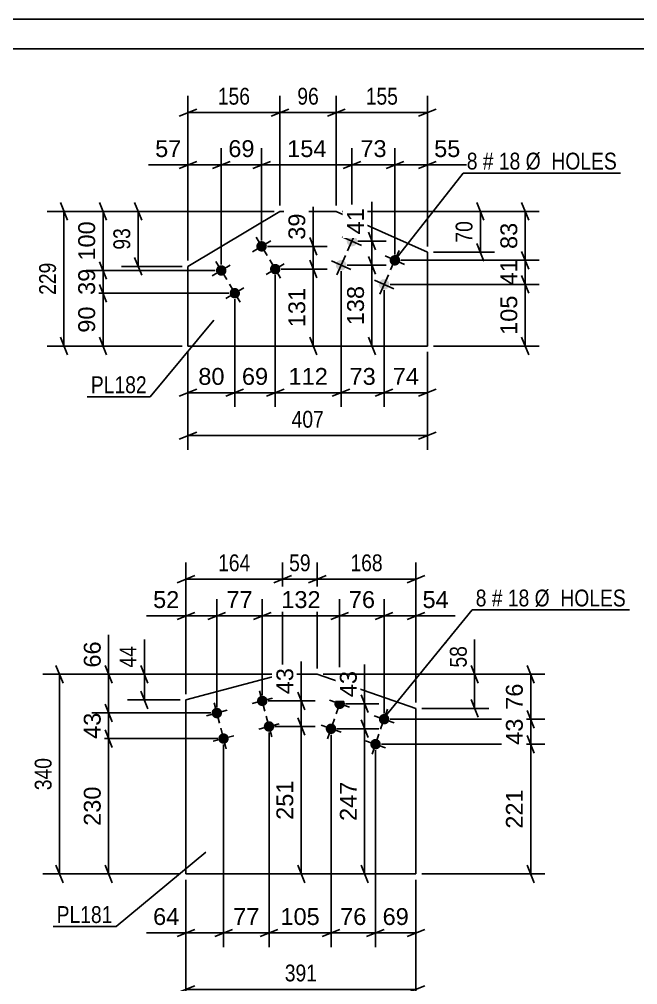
# Model space of a CAD drawing. Header units: millimetres. Extents: x 0 to 420, y 0 to 297.
# Drawn here: x 83.5 to 188.6, y 132.8 to 297 of the extents above; entities that cross this region are included whole.
import ezdxf

# ---------------------------------------------------------------- set-up
doc = ezdxf.new("R2010")
doc.units = ezdxf.units.MM
doc.styles.add('Arial', font='ARIAL.TTF', dxfattribs={"height": 0.2})
doc.styles.add('Arial Narrow', font='ARIALN.TTF', dxfattribs={"height": 0.2})

# ---------------------------------------------------------------- blocks, each defined once
blk = doc.blocks.new('Unknown-203761657-1117')
at = {"color": 5, "linetype": 'Continuous'}
for p, q in [((420, 297), (0, 297)), ((415, 292), (5, 292))]:
    blk.add_line(p, q, dxfattribs=at)
blk = doc.blocks.new('Part-203761657-7756 - 7750')
at = {"color": 2, "linetype": 'Continuous'}
for p, q in [((111.78, 181.27), (128.21, 185.64)), ((134.11, 185.64), (128.21, 185.64)), ((150.88, 179.83), (134.11, 185.64)), ((111.78, 151.69), (111.78, 181.27)), ((150.88, 151.69), (150.88, 179.83)), ((111.78, 151.69), (150.88, 151.69))]:
    blk.add_line(p, q, dxfattribs=at)
blk = doc.blocks.new('Bolt-203761657-7789 - 7750')
at = {"linetype": 'Continuous'}
for points in [[(138.77, 180.32, -1), (137.07, 180.91, -1)], [(146.33, 177.7, -1), (144.63, 178.29, -1)], [(137.3, 176.07, -1), (135.6, 176.66, -1)], [(144.86, 173.45, -1), (143.16, 174.04, -1)]]:
    blk.add_hatch(color=1, dxfattribs=at).paths.add_polyline_path(points)
at = {"color": 1, "linetype": 'Continuous'}
for p, q in [((138.51, 182.32), (137.33, 178.92)), ((136.22, 181.21), (139.62, 180.03)), ((146.07, 179.69), (144.89, 176.29)), ((137.04, 178.07), (135.86, 174.66)), ((143.78, 178.58), (147.18, 177.4)), ((134.75, 176.95), (138.15, 175.77)), ((142.31, 174.33), (145.71, 173.15)), ((144.6, 175.44), (143.42, 172.04))]:
    blk.add_line(p, q, dxfattribs=at)
blk = doc.blocks.new('Bolt-203761657-7794 - 7750')
at = {"linetype": 'Continuous'}
for points in [[(125.63, 181.33, -1), (123.89, 180.87, -1)], [(117.9, 179.28, -1), (116.16, 178.81, -1)], [(126.78, 176.99, -1), (125.04, 176.52, -1)], [(119.05, 174.93, -1), (117.31, 174.47, -1)]]:
    blk.add_hatch(color=1, dxfattribs=at).paths.add_polyline_path(points)
at = {"color": 1, "linetype": 'Continuous'}
for p, q in [((124.29, 182.84), (125.22, 179.36)), ((116.56, 180.79), (117.49, 177.31)), ((123.02, 180.64), (126.5, 181.57)), ((115.29, 178.58), (118.77, 179.51)), ((125.45, 178.49), (126.38, 175.01)), ((117.72, 176.44), (118.65, 172.96)), ((124.17, 176.29), (127.65, 177.22)), ((116.44, 174.23), (119.92, 175.16))]:
    blk.add_line(p, q, dxfattribs=at)
blk = doc.blocks.new('Bolt-203761657-8083 - 8077')
at = {"linetype": 'Continuous'}
for points in [[(125.42, 258.86, -1), (123.88, 257.93, -1)], [(118.56, 254.75, -1), (117.01, 253.83, -1)], [(127.73, 254.99, -1), (126.19, 254.07, -1)], [(120.86, 250.89, -1), (119.32, 249.97, -1)]]:
    blk.add_hatch(color=1, dxfattribs=at).paths.add_polyline_path(points)
at = {"color": 1, "linetype": 'Continuous'}
for p, q in [((123.73, 259.94), (125.58, 256.85)), ((123.11, 257.47), (126.2, 259.32)), ((126.04, 256.08), (127.88, 252.99)), ((116.24, 253.37), (119.33, 255.21)), ((116.86, 255.84), (118.71, 252.75)), ((125.41, 253.61), (128.51, 255.45)), ((118.55, 249.5), (121.64, 251.35)), ((119.17, 251.97), (121.02, 248.88))]:
    blk.add_line(p, q, dxfattribs=at)
blk = doc.blocks.new('Bolt-203761657-8088 - 8077')
at = {"linetype": 'Continuous'}
for points in [[(140.84, 258.93, -1), (139.19, 259.66, -1)], [(139, 254.82, -1), (137.35, 255.56, -1)], [(148.14, 255.66, -1), (146.49, 256.39, -1)], [(146.3, 251.55, -1), (144.65, 252.29, -1)]]:
    blk.add_hatch(color=1, dxfattribs=at).paths.add_polyline_path(points)
at = {"color": 1, "linetype": 'Continuous'}
for p, q in [((138.37, 260.03), (141.66, 258.56)), ((140.75, 260.94), (139.28, 257.65)), ((138.91, 256.83), (137.44, 253.55)), ((145.67, 256.76), (148.96, 255.29)), ((148.05, 257.67), (146.58, 254.38)), ((136.53, 255.92), (139.82, 254.45)), ((146.21, 253.56), (144.74, 250.27)), ((143.83, 252.65), (147.12, 251.18))]:
    blk.add_line(p, q, dxfattribs=at)
blk = doc.blocks.new('Part-203761657-8093 - 8077')
at = {"color": 2, "linetype": 'Continuous'}
for p, q in [((127.76, 264.33), (112.13, 254.99)), ((137.34, 264.33), (127.76, 264.33)), ((152.85, 257.38), (137.34, 264.33)), ((152.85, 241.44), (152.85, 257.38)), ((112.13, 254.99), (112.13, 241.44)), ((112.13, 241.44), (152.85, 241.44))]:
    blk.add_line(p, q, dxfattribs=at)
blk = doc.blocks.new('StraightDimension-203761657-7807 - 7750')
at = {"color": 7, "linetype": 'Continuous'}
for p, q in [((128.21, 186.64), (128.21, 204.65)), ((134.11, 186.64), (134.11, 204.65)), ((126.71, 201.2), (129.71, 202.4)), ((135.61, 202.4), (132.61, 201.2)), ((128.21, 201.8), (134.11, 201.8))]:
    blk.add_line(p, q, dxfattribs=at)
at = {"color": 0}
blk.add_wipeout([(133.59, 202.55), (133.59, 206.75), (128.73, 206.75), (128.73, 202.55)], dxfattribs=at)
at = {"color": 3, "style": 'Arial Narrow'}
blk.add_text('59', height=2.863, dxfattribs=at).set_placement((129.33, 203.15))
blk = doc.blocks.new('StraightDimension-203761657-7796 - 7750')
at = {"color": 7, "linetype": 'Continuous'}
for p, q in [((111.78, 182.27), (111.78, 204.65)), ((128.21, 186.64), (128.21, 204.65)), ((113.28, 202.4), (110.28, 201.2)), ((126.71, 201.2), (129.71, 202.4)), ((111.78, 201.8), (128.21, 201.8))]:
    blk.add_line(p, q, dxfattribs=at)
at = {"color": 0}
blk.add_wipeout([(123.33, 202.55), (123.33, 206.75), (116.65, 206.75), (116.65, 202.55)], dxfattribs=at)
at = {"color": 3, "style": 'Arial Narrow'}
blk.add_text('164', height=2.863, dxfattribs=at).set_placement((117.25, 203.15))
blk = doc.blocks.new('StraightDimension-203761657-7939 - 7750')
at = {"color": 7, "linetype": 'Continuous'}
for p, q in [((125.91, 175.75), (125.91, 139.25)), ((136.45, 175.36), (136.45, 139.25)), ((124.41, 141.05), (127.41, 142.25)), ((125.91, 141.65), (136.45, 141.65)), ((137.95, 142.25), (134.95, 141.05))]:
    blk.add_line(p, q, dxfattribs=at)
at = {"color": 0}
blk.add_wipeout([(135.12, 142.4), (135.12, 146.6), (127.25, 146.6), (127.25, 142.4)], dxfattribs=at)
at = {"color": 3, "style": 'Arial'}
blk.add_text('105', height=2.865, dxfattribs=at).set_placement((127.85, 143))
blk = doc.blocks.new('StraightDimension-203761657-7947 - 7750')
at = {"color": 7, "linetype": 'Continuous'}
for p, q in [((136.45, 175.36), (136.45, 139.25)), ((144.01, 172.74), (144.01, 139.25)), ((134.95, 141.05), (137.95, 142.25)), ((136.45, 141.65), (144.01, 141.65)), ((145.51, 142.25), (142.51, 141.05))]:
    blk.add_line(p, q, dxfattribs=at)
at = {"color": 0}
blk.add_wipeout([(143.05, 142.4), (143.05, 146.6), (137.4, 146.6), (137.4, 142.4)], dxfattribs=at)
at = {"color": 3, "style": 'Arial'}
blk.add_text('76', height=2.865, dxfattribs=at).set_placement((138, 143))
blk = doc.blocks.new('StraightDimension-203761657-7884 - 7750')
at = {"color": 7, "linetype": 'Continuous'}
for p, q in [((137.92, 181.62), (137.92, 198.4)), ((145.48, 178.99), (145.48, 198.4)), ((136.42, 194.95), (139.42, 196.15)), ((137.92, 195.55), (145.48, 195.55)), ((146.98, 196.15), (143.98, 194.95))]:
    blk.add_line(p, q, dxfattribs=at)
at = {"color": 0}
blk.add_wipeout([(144.52, 196.3), (144.52, 200.5), (138.88, 200.5), (138.88, 196.3)], dxfattribs=at)
at = {"color": 3, "style": 'Arial'}
blk.add_text('76', height=2.865, dxfattribs=at).set_placement((139.48, 196.9))
blk = doc.blocks.new('StraightDimension-203761657-7993 - 7750')
at = {"color": 7, "linetype": 'Continuous'}
for p, q in [((142.77, 174.86), (141.57, 177.86)), ((137.45, 176.36), (144.57, 176.36)), ((142.17, 151.69), (142.17, 176.36)), ((141.57, 153.19), (142.77, 150.19)), ((137.27, 151.69), (144.57, 151.69))]:
    blk.add_line(p, q, dxfattribs=at)
at = {"color": 0}
blk.add_wipeout([(141.42, 167.96), (137.22, 167.96), (137.22, 160.09), (141.42, 160.09)], dxfattribs=at)
at = {"color": 3, "style": 'Arial'}
blk.add_text('247', height=2.865, rotation=90.0002, dxfattribs=at).set_placement((140.82, 160.69))
blk = doc.blocks.new('StraightDimension-203761657-7817 - 7750')
at = {"color": 7, "linetype": 'Continuous'}
for p, q in [((134.11, 186.64), (134.11, 204.65)), ((150.88, 180.83), (150.88, 204.65)), ((135.61, 202.4), (132.61, 201.2)), ((149.38, 201.2), (152.38, 202.4)), ((134.11, 201.8), (150.88, 201.8))]:
    blk.add_line(p, q, dxfattribs=at)
at = {"color": 0}
blk.add_wipeout([(145.84, 202.55), (145.84, 206.75), (139.15, 206.75), (139.15, 202.55)], dxfattribs=at)
at = {"color": 3, "style": 'Arial Narrow'}
blk.add_text('168', height=2.863, dxfattribs=at).set_placement((139.75, 203.15))
blk = doc.blocks.new('StraightDimension-203761657-7955 - 7750')
at = {"color": 7, "linetype": 'Continuous'}
for p, q in [((144.01, 172.74), (144.01, 139.25)), ((150.88, 150.69), (150.88, 139.25)), ((142.51, 141.05), (145.51, 142.25)), ((144.01, 141.65), (150.88, 141.65)), ((152.38, 142.25), (149.38, 141.05))]:
    blk.add_line(p, q, dxfattribs=at)
at = {"color": 0}
blk.add_wipeout([(150.27, 142.4), (150.27, 146.6), (144.62, 146.6), (144.62, 142.4)], dxfattribs=at)
at = {"color": 3, "style": 'Arial'}
blk.add_text('69', height=2.865, dxfattribs=at).set_placement((145.22, 143))
blk = doc.blocks.new('StraightDimension-203761657-7828 - 7750')
at = {"color": 7, "linetype": 'Continuous'}
for p, q in [((111.78, 150.69), (111.78, 129.66)), ((150.88, 150.69), (150.88, 129.66)), ((113.28, 132.66), (110.28, 131.46)), ((111.78, 132.06), (150.88, 132.06)), ((149.38, 131.46), (152.38, 132.66))]:
    blk.add_line(p, q, dxfattribs=at)
at = {"color": 0}
blk.add_wipeout([(134.67, 132.81), (134.67, 137.01), (127.99, 137.01), (127.99, 132.81)], dxfattribs=at)
at = {"color": 3, "style": 'Arial Narrow'}
blk.add_text('391', height=2.863, dxfattribs=at).set_placement((128.59, 133.41))
blk = doc.blocks.new('StraightDimension-203761657-7833 - 7750')
at = {"color": 7, "linetype": 'Continuous'}
for p, q in [((160.27, 187.14), (161.47, 184.14)), ((135.11, 185.64), (163.27, 185.64)), ((160.87, 179.83), (160.87, 185.64)), ((161.47, 178.33), (160.27, 181.33)), ((151.88, 179.83), (163.27, 179.83))]:
    blk.add_line(p, q, dxfattribs=at)
at = {"color": 0}
blk.add_wipeout([(160.12, 191.02), (155.92, 191.02), (155.92, 186.17), (160.12, 186.17)], dxfattribs=at)
at = {"color": 7, "linetype": 'Continuous'}
blk.add_line((160.87, 185.64), (160.87, 191.55), dxfattribs=at)
blk.add_line((160.87, 185.64), (160.87, 191.55), dxfattribs=at)
at = {"color": 3, "style": 'Arial Narrow'}
blk.add_text('58', height=2.863, rotation=90.0002, dxfattribs=at).set_placement((159.52, 186.77))
blk = doc.blocks.new('StraightDimension-203761657-7842 - 7750')
at = {"color": 7, "linetype": 'Continuous'}
for p, q in [((104.12, 187.14), (105.32, 184.14)), ((127.21, 185.64), (101.87, 185.64)), ((104.72, 181.27), (104.72, 185.64)), ((105.32, 179.77), (104.12, 182.77)), ((110.78, 181.27), (101.87, 181.27))]:
    blk.add_line(p, q, dxfattribs=at)
at = {"color": 0}
blk.add_wipeout([(103.97, 191.02), (99.77, 191.02), (99.77, 186.17), (103.97, 186.17)], dxfattribs=at)
at = {"color": 7, "linetype": 'Continuous'}
blk.add_line((104.72, 185.64), (104.72, 191.55), dxfattribs=at)
blk.add_line((104.72, 185.64), (104.72, 191.55), dxfattribs=at)
at = {"color": 3, "style": 'Arial Narrow'}
blk.add_text('44', height=2.863, rotation=90.0002, dxfattribs=at).set_placement((103.37, 186.77))
blk = doc.blocks.new('StraightDimension-203761657-7851 - 7750')
at = {"color": 7, "linetype": 'Continuous'}
for p, q in [((99.24, 173.2), (98.04, 176.2)), ((117.18, 174.7), (95.79, 174.7)), ((98.64, 151.69), (98.64, 174.7)), ((98.04, 153.19), (99.24, 150.19)), ((110.78, 151.69), (95.79, 151.69))]:
    blk.add_line(p, q, dxfattribs=at)
at = {"color": 0}
blk.add_wipeout([(97.89, 167.13), (93.69, 167.13), (93.69, 159.26), (97.89, 159.26)], dxfattribs=at)
at = {"color": 3, "style": 'Arial'}
blk.add_text('230', height=2.865, rotation=90.0002, dxfattribs=at).set_placement((97.29, 159.86))
blk = doc.blocks.new('StraightDimension-203761657-7857 - 7750')
at = {"color": 7, "linetype": 'Continuous'}
for p, q in [((116.03, 179.05), (95.79, 179.05)), ((98.04, 180.55), (99.24, 177.55)), ((98.64, 174.7), (98.64, 179.05)), ((99.24, 173.2), (98.04, 176.2)), ((117.18, 174.7), (95.79, 174.7))]:
    blk.add_line(p, q, dxfattribs=at)
at = {"color": 0}
blk.add_wipeout([(97.89, 179.69), (93.69, 179.69), (93.69, 174.05), (97.89, 174.05)], dxfattribs=at)
at = {"color": 3, "style": 'Arial'}
blk.add_text('43', height=2.865, rotation=90.0002, dxfattribs=at).set_placement((97.29, 174.65))
blk = doc.blocks.new('StraightDimension-203761657-7865 - 7750')
at = {"color": 7, "linetype": 'Continuous'}
for p, q in [((98.04, 187.14), (99.24, 184.14)), ((127.21, 185.64), (95.79, 185.64)), ((98.64, 179.05), (98.64, 185.64)), ((116.03, 179.05), (95.79, 179.05)), ((99.24, 177.55), (98.04, 180.55))]:
    blk.add_line(p, q, dxfattribs=at)
at = {"color": 0}
blk.add_wipeout([(97.89, 191.81), (93.69, 191.81), (93.69, 186.17), (97.89, 186.17)], dxfattribs=at)
at = {"color": 7, "linetype": 'Continuous'}
blk.add_line((98.64, 185.64), (98.64, 192.34), dxfattribs=at)
blk.add_line((98.64, 185.64), (98.64, 192.34), dxfattribs=at)
at = {"color": 3, "style": 'Arial'}
blk.add_text('66', height=2.865, rotation=90.0002, dxfattribs=at).set_placement((97.29, 186.77))
blk = doc.blocks.new('StraightDimension-203761657-7874 - 7750')
at = {"color": 7, "linetype": 'Continuous'}
for p, q in [((145.48, 178.99), (145.48, 198.4)), ((150.88, 180.83), (150.88, 198.4)), ((143.98, 194.95), (146.98, 196.15)), ((145.48, 195.55), (150.88, 195.55)), ((152.38, 196.15), (149.38, 194.95))]:
    blk.add_line(p, q, dxfattribs=at)
at = {"color": 0}
blk.add_wipeout([(157.05, 196.3), (157.05, 200.5), (151.4, 200.5), (151.4, 196.3)], dxfattribs=at)
at = {"color": 7, "linetype": 'Continuous'}
blk.add_line((150.88, 195.55), (157.58, 195.55), dxfattribs=at)
blk.add_line((150.88, 195.55), (157.58, 195.55), dxfattribs=at)
at = {"color": 3, "style": 'Arial'}
blk.add_text('54', height=2.865, dxfattribs=at).set_placement((152, 196.9))
blk = doc.blocks.new('StraightDimension-203761657-7894 - 7750')
at = {"color": 7, "linetype": 'Continuous'}
for p, q in [((124.76, 182.1), (124.76, 198.4)), ((137.92, 181.62), (137.92, 198.4)), ((126.26, 196.15), (123.26, 194.95)), ((124.76, 195.55), (137.92, 195.55)), ((136.42, 194.95), (139.42, 196.15))]:
    blk.add_line(p, q, dxfattribs=at)
at = {"color": 0}
blk.add_wipeout([(135.27, 196.3), (135.27, 200.5), (127.4, 200.5), (127.4, 196.3)], dxfattribs=at)
at = {"color": 3, "style": 'Arial'}
blk.add_text('132', height=2.865, dxfattribs=at).set_placement((128, 196.9))
blk = doc.blocks.new('StraightDimension-203761657-7904 - 7750')
at = {"color": 7, "linetype": 'Continuous'}
for p, q in [((117.03, 180.05), (117.03, 198.4)), ((124.76, 182.1), (124.76, 198.4)), ((115.53, 194.95), (118.53, 196.15)), ((117.03, 195.55), (124.76, 195.55)), ((126.26, 196.15), (123.26, 194.95))]:
    blk.add_line(p, q, dxfattribs=at)
at = {"color": 0}
blk.add_wipeout([(123.71, 196.3), (123.71, 200.5), (118.07, 200.5), (118.07, 196.3)], dxfattribs=at)
at = {"color": 3, "style": 'Arial'}
blk.add_text('77', height=2.865, dxfattribs=at).set_placement((118.67, 196.9))
blk = doc.blocks.new('StraightDimension-203761657-7914 - 7750')
at = {"color": 7, "linetype": 'Continuous'}
for p, q in [((111.78, 182.27), (111.78, 198.4)), ((117.03, 180.05), (117.03, 198.4)), ((110.28, 194.95), (113.28, 196.15)), ((111.78, 195.55), (117.03, 195.55)), ((118.53, 196.15), (115.53, 194.95))]:
    blk.add_line(p, q, dxfattribs=at)
at = {"color": 0}
blk.add_wipeout([(111.25, 196.3), (111.25, 200.5), (105.6, 200.5), (105.6, 196.3)], dxfattribs=at)
at = {"color": 7, "linetype": 'Continuous'}
blk.add_line((111.78, 195.55), (105.08, 195.55), dxfattribs=at)
blk.add_line((111.78, 195.55), (105.08, 195.55), dxfattribs=at)
at = {"color": 3, "style": 'Arial'}
blk.add_text('52', height=2.865, dxfattribs=at).set_placement((106.2, 196.9))
blk = doc.blocks.new('StraightDimension-203761657-7925 - 7750')
at = {"color": 7, "linetype": 'Continuous'}
for p, q in [((118.18, 173.7), (118.18, 139.25)), ((111.78, 150.69), (111.78, 139.25)), ((110.28, 141.05), (113.28, 142.25)), ((111.78, 141.65), (118.18, 141.65)), ((119.68, 142.25), (116.68, 141.05))]:
    blk.add_line(p, q, dxfattribs=at)
at = {"color": 0}
blk.add_wipeout([(111.25, 142.4), (111.25, 146.6), (105.6, 146.6), (105.6, 142.4)], dxfattribs=at)
at = {"color": 7, "linetype": 'Continuous'}
blk.add_line((111.78, 141.65), (105.08, 141.65), dxfattribs=at)
blk.add_line((111.78, 141.65), (105.08, 141.65), dxfattribs=at)
at = {"color": 3, "style": 'Arial'}
blk.add_text('64', height=2.865, dxfattribs=at).set_placement((106.2, 143))
blk = doc.blocks.new('StraightDimension-203761657-7931 - 7750')
at = {"color": 7, "linetype": 'Continuous'}
for p, q in [((125.91, 175.75), (125.91, 139.25)), ((118.18, 173.7), (118.18, 139.25)), ((116.68, 141.05), (119.68, 142.25)), ((118.18, 141.65), (125.91, 141.65)), ((127.41, 142.25), (124.41, 141.05))]:
    blk.add_line(p, q, dxfattribs=at)
at = {"color": 0}
blk.add_wipeout([(124.87, 142.4), (124.87, 146.6), (119.22, 146.6), (119.22, 142.4)], dxfattribs=at)
at = {"color": 3, "style": 'Arial'}
blk.add_text('77', height=2.865, dxfattribs=at).set_placement((119.82, 143))
blk = doc.blocks.new('StraightDimension-203761657-7962 - 7750')
at = {"color": 7, "linetype": 'Continuous'}
for p, q in [((90.89, 184.14), (89.69, 187.14)), ((127.21, 185.64), (87.44, 185.64)), ((90.29, 151.69), (90.29, 185.64)), ((89.69, 153.19), (90.89, 150.19)), ((110.78, 151.69), (87.44, 151.69))]:
    blk.add_line(p, q, dxfattribs=at)
at = {"color": 0}
blk.add_wipeout([(89.54, 172.01), (85.34, 172.01), (85.34, 165.32), (89.54, 165.32)], dxfattribs=at)
at = {"color": 3, "style": 'Arial Narrow'}
blk.add_text('340', height=2.863, rotation=90.0002, dxfattribs=at).set_placement((88.94, 165.92))
blk = doc.blocks.new('StraightDimension-203761657-8033 - 7750')
at = {"color": 7, "linetype": 'Continuous'}
for p, q in [((171, 172.24), (169.8, 175.24)), ((145.01, 173.74), (172.8, 173.74)), ((170.4, 151.69), (170.4, 173.74)), ((169.8, 153.19), (171, 150.19)), ((151.88, 151.69), (172.8, 151.69))]:
    blk.add_line(p, q, dxfattribs=at)
at = {"color": 0}
blk.add_wipeout([(169.65, 166.65), (165.45, 166.65), (165.45, 158.78), (169.65, 158.78)], dxfattribs=at)
at = {"color": 3, "style": 'Arial'}
blk.add_text('221', height=2.865, rotation=90.0002, dxfattribs=at).set_placement((169.05, 159.38))
blk = doc.blocks.new('StraightDimension-203761657-7969 - 7750')
at = {"color": 7, "linetype": 'Continuous'}
for p, q in [((130.78, 182.6), (131.98, 179.6)), ((125.76, 181.1), (133.78, 181.1)), ((131.38, 176.75), (131.38, 181.1)), ((131.98, 175.25), (130.78, 178.25)), ((126.91, 176.75), (133.78, 176.75))]:
    blk.add_line(p, q, dxfattribs=at)
at = {"color": 0}
blk.add_wipeout([(130.63, 187.27), (126.43, 187.27), (126.43, 181.63), (130.63, 181.63)], dxfattribs=at)
at = {"color": 7, "linetype": 'Continuous'}
blk.add_line((131.38, 181.1), (131.38, 187.8), dxfattribs=at)
blk.add_line((131.38, 181.1), (131.38, 187.8), dxfattribs=at)
at = {"color": 3, "style": 'Arial'}
blk.add_text('43', height=2.865, rotation=90.0002, dxfattribs=at).set_placement((130.03, 182.23))
blk = doc.blocks.new('StraightDimension-203761657-7979 - 7750')
at = {"color": 7, "linetype": 'Continuous'}
for p, q in [((131.98, 175.25), (130.78, 178.25)), ((126.91, 176.75), (133.78, 176.75)), ((131.38, 151.69), (131.38, 176.75)), ((130.78, 153.19), (131.98, 150.19)), ((126.76, 151.69), (133.78, 151.69))]:
    blk.add_line(p, q, dxfattribs=at)
at = {"color": 0}
blk.add_wipeout([(130.63, 168.16), (126.43, 168.16), (126.43, 160.28), (130.63, 160.28)], dxfattribs=at)
at = {"color": 3, "style": 'Arial'}
blk.add_text('251', height=2.865, rotation=90.0002, dxfattribs=at).set_placement((130.03, 160.88))
blk = doc.blocks.new('StraightDimension-203761657-8006 - 7750')
at = {"color": 7, "linetype": 'Continuous'}
for p, q in [((138.92, 180.62), (144.57, 180.62)), ((141.57, 182.12), (142.77, 179.12)), ((142.17, 176.36), (142.17, 180.62)), ((142.77, 174.86), (141.57, 177.86)), ((137.45, 176.36), (144.57, 176.36))]:
    blk.add_line(p, q, dxfattribs=at)
at = {"color": 0}
blk.add_wipeout([(141.42, 186.79), (137.22, 186.79), (137.22, 181.14), (141.42, 181.14)], dxfattribs=at)
at = {"color": 7, "linetype": 'Continuous'}
blk.add_line((142.17, 180.62), (142.17, 187.31), dxfattribs=at)
blk.add_line((142.17, 180.62), (142.17, 187.31), dxfattribs=at)
at = {"color": 3, "style": 'Arial'}
blk.add_text('43', height=2.865, rotation=90.0002, dxfattribs=at).set_placement((140.82, 181.74))
blk = doc.blocks.new('StraightDimension-203761657-8017 - 7750')
at = {"color": 7, "linetype": 'Continuous'}
for p, q in [((169.8, 187.14), (171, 184.14)), ((135.11, 185.64), (172.8, 185.64)), ((170.4, 177.99), (170.4, 185.64)), ((171, 176.49), (169.8, 179.49)), ((146.48, 177.99), (172.8, 177.99))]:
    blk.add_line(p, q, dxfattribs=at)
at = {"color": 0}
blk.add_wipeout([(169.65, 184.64), (165.45, 184.64), (165.45, 178.99), (169.65, 178.99)], dxfattribs=at)
at = {"color": 3, "style": 'Arial'}
blk.add_text('76', height=2.865, rotation=90.0002, dxfattribs=at).set_placement((169.05, 179.59))
blk = doc.blocks.new('StraightDimension-203761657-8025 - 7750')
at = {"color": 7, "linetype": 'Continuous'}
for p, q in [((169.8, 179.49), (171, 176.49)), ((146.48, 177.99), (172.8, 177.99)), ((170.4, 173.74), (170.4, 177.99)), ((171, 172.24), (169.8, 175.24)), ((145.01, 173.74), (172.8, 173.74))]:
    blk.add_line(p, q, dxfattribs=at)
at = {"color": 0}
blk.add_wipeout([(169.65, 178.69), (165.45, 178.69), (165.45, 173.04), (169.65, 173.04)], dxfattribs=at)
at = {"color": 3, "style": 'Arial'}
blk.add_text('43', height=2.865, rotation=90.0002, dxfattribs=at).set_placement((169.05, 173.64))
blk = doc.blocks.new('StraightDimension-203761657-8239 - 8077')
at = {"color": 7, "linetype": 'Continuous'}
for p, q in [((138.34, 264.33), (164.25, 264.33)), ((161.25, 265.83), (162.45, 262.83)), ((161.85, 257.38), (161.85, 264.33)), ((162.45, 255.88), (161.25, 258.88)), ((153.85, 257.38), (164.25, 257.38))]:
    blk.add_line(p, q, dxfattribs=at)
at = {"color": 0}
blk.add_wipeout([(161.1, 263.28), (156.9, 263.28), (156.9, 258.43), (161.1, 258.43)], dxfattribs=at)
at = {"color": 3, "style": 'Arial Narrow'}
blk.add_text('70', height=2.863, rotation=90.0002, dxfattribs=at).set_placement((160.5, 259.03))
blk = doc.blocks.new('StraightDimension-203761657-8158 - 8077')
at = {"color": 7, "linetype": 'Continuous'}
for p, q in [((120.09, 249.43), (120.09, 231.1)), ((112.13, 240.44), (112.13, 231.1)), ((110.63, 232.9), (113.63, 234.1)), ((112.13, 233.5), (120.09, 233.5)), ((121.59, 234.1), (118.59, 232.9))]:
    blk.add_line(p, q, dxfattribs=at)
at = {"color": 0}
blk.add_wipeout([(118.93, 234.25), (118.93, 238.45), (113.29, 238.45), (113.29, 234.25)], dxfattribs=at)
at = {"color": 3, "style": 'Arial'}
blk.add_text('80', height=2.865, dxfattribs=at).set_placement((113.89, 234.85))
blk = doc.blocks.new('StraightDimension-203761657-8301 - 8077')
at = {"color": 7, "linetype": 'Continuous'}
for p, q in [((168.86, 257.52), (170.06, 254.52)), ((148.32, 256.02), (171.86, 256.02)), ((169.46, 251.92), (169.46, 256.02)), ((170.06, 250.42), (168.86, 253.42)), ((146.48, 251.92), (171.86, 251.92))]:
    blk.add_line(p, q, dxfattribs=at)
at = {"color": 0}
blk.add_wipeout([(168.71, 256.79), (164.51, 256.79), (164.51, 251.15), (168.71, 251.15)], dxfattribs=at)
at = {"color": 3, "style": 'Arial'}
blk.add_text('41', height=2.865, rotation=90.0002, dxfattribs=at).set_placement((168.11, 251.75))
blk = doc.blocks.new('StraightDimension-203761657-8232 - 8077')
at = {"color": 7, "linetype": 'Continuous'}
for p, q in [((97.09, 251.93), (98.29, 248.93)), ((119.09, 250.43), (94.84, 250.43)), ((97.69, 241.44), (97.69, 250.43)), ((111.13, 241.44), (94.84, 241.44)), ((98.29, 239.94), (97.09, 242.94))]:
    blk.add_line(p, q, dxfattribs=at)
at = {"color": 0}
blk.add_wipeout([(96.94, 248.76), (92.74, 248.76), (92.74, 243.11), (96.94, 243.11)], dxfattribs=at)
at = {"color": 3, "style": 'Arial'}
blk.add_text('90', height=2.865, rotation=90.0002, dxfattribs=at).set_placement((96.34, 243.71))
blk = doc.blocks.new('StraightDimension-203761657-8119 - 8077')
at = {"color": 7, "linetype": 'Continuous'}
for p, q in [((126.76, 264.33), (88.19, 264.33)), ((91.64, 262.83), (90.44, 265.83)), ((91.04, 241.44), (91.04, 264.33)), ((111.13, 241.44), (88.19, 241.44)), ((90.44, 242.94), (91.64, 239.94))]:
    blk.add_line(p, q, dxfattribs=at)
at = {"color": 0}
blk.add_wipeout([(90.29, 256.23), (86.09, 256.23), (86.09, 249.54), (90.29, 249.54)], dxfattribs=at)
at = {"color": 3, "style": 'Arial Narrow'}
blk.add_text('229', height=2.863, rotation=90.0002, dxfattribs=at).set_placement((89.69, 250.14))
blk = doc.blocks.new('StraightDimension-203761657-8095 - 8077')
at = {"color": 7, "linetype": 'Continuous'}
for p, q in [((127.96, 254.53), (135.82, 254.53)), ((134.02, 253.03), (132.82, 256.03)), ((133.42, 241.44), (133.42, 254.53)), ((128.27, 241.44), (135.82, 241.44)), ((132.82, 242.94), (134.02, 239.94))]:
    blk.add_line(p, q, dxfattribs=at)
at = {"color": 0}
blk.add_wipeout([(132.67, 251.92), (128.47, 251.92), (128.47, 244.05), (132.67, 244.05)], dxfattribs=at)
at = {"color": 3, "style": 'Arial'}
blk.add_text('131', height=2.865, rotation=90.0002, dxfattribs=at).set_placement((132.07, 244.65))
blk = doc.blocks.new('StraightDimension-203761657-8108 - 8077')
at = {"color": 7, "linetype": 'Continuous'}
for p, q in [((132.82, 259.89), (134.02, 256.89)), ((125.65, 258.39), (135.82, 258.39)), ((133.42, 254.53), (133.42, 258.39)), ((127.96, 254.53), (135.82, 254.53)), ((134.02, 253.03), (132.82, 256.03))]:
    blk.add_line(p, q, dxfattribs=at)
at = {"color": 0}
blk.add_wipeout([(132.67, 264.57), (128.47, 264.57), (128.47, 258.92), (132.67, 258.92)], dxfattribs=at)
at = {"color": 7, "linetype": 'Continuous'}
blk.add_line((133.42, 258.39), (133.42, 265.09), dxfattribs=at)
blk.add_line((133.42, 258.39), (133.42, 265.09), dxfattribs=at)
at = {"color": 3, "style": 'Arial'}
blk.add_text('39', height=2.865, rotation=90.0002, dxfattribs=at).set_placement((132.07, 259.52))
blk = doc.blocks.new('StraightDimension-203761657-8128 - 8077')
at = {"color": 7, "linetype": 'Continuous'}
for p, q in [((145.48, 250.92), (145.48, 231.1)), ((152.85, 240.44), (152.85, 231.1)), ((143.98, 232.9), (146.98, 234.1)), ((145.48, 233.5), (152.85, 233.5)), ((154.35, 234.1), (151.35, 232.9))]:
    blk.add_line(p, q, dxfattribs=at)
at = {"color": 0}
blk.add_wipeout([(151.99, 234.25), (151.99, 238.45), (146.34, 238.45), (146.34, 234.25)], dxfattribs=at)
at = {"color": 3, "style": 'Arial'}
blk.add_text('74', height=2.865, dxfattribs=at).set_placement((146.94, 234.85))
blk = doc.blocks.new('StraightDimension-203761657-8134 - 8077')
at = {"color": 7, "linetype": 'Continuous'}
for p, q in [((138.17, 254.19), (138.17, 231.1)), ((145.48, 250.92), (145.48, 231.1)), ((136.67, 232.9), (139.67, 234.1)), ((138.17, 233.5), (145.48, 233.5)), ((146.98, 234.1), (143.98, 232.9))]:
    blk.add_line(p, q, dxfattribs=at)
at = {"color": 0}
blk.add_wipeout([(144.65, 234.25), (144.65, 238.45), (139, 238.45), (139, 234.25)], dxfattribs=at)
at = {"color": 3, "style": 'Arial'}
blk.add_text('73', height=2.865, dxfattribs=at).set_placement((139.6, 234.85))
blk = doc.blocks.new('StraightDimension-203761657-8142 - 8077')
at = {"color": 7, "linetype": 'Continuous'}
for p, q in [((126.96, 253.53), (126.96, 231.1)), ((138.17, 254.19), (138.17, 231.1)), ((125.46, 232.9), (128.46, 234.1)), ((126.96, 233.5), (138.17, 233.5)), ((139.67, 234.1), (136.67, 232.9))]:
    blk.add_line(p, q, dxfattribs=at)
at = {"color": 0}
blk.add_wipeout([(136.5, 234.25), (136.5, 238.45), (128.63, 238.45), (128.63, 234.25)], dxfattribs=at)
at = {"color": 3, "style": 'Arial'}
blk.add_text('112', height=2.865, dxfattribs=at).set_placement((129.23, 234.85))
blk = doc.blocks.new('StraightDimension-203761657-8150 - 8077')
at = {"color": 7, "linetype": 'Continuous'}
for p, q in [((126.96, 253.53), (126.96, 231.1)), ((120.09, 249.43), (120.09, 231.1)), ((118.59, 232.9), (121.59, 234.1)), ((120.09, 233.5), (126.96, 233.5)), ((128.46, 234.1), (125.46, 232.9))]:
    blk.add_line(p, q, dxfattribs=at)
at = {"color": 0}
blk.add_wipeout([(126.35, 234.25), (126.35, 238.45), (120.7, 238.45), (120.7, 234.25)], dxfattribs=at)
at = {"color": 3, "style": 'Arial'}
blk.add_text('69', height=2.865, dxfattribs=at).set_placement((121.3, 234.85))
blk = doc.blocks.new('StraightDimension-203761657-8224 - 8077')
at = {"color": 7, "linetype": 'Continuous'}
for p, q in [((97.09, 255.79), (98.29, 252.79)), ((116.78, 254.29), (94.84, 254.29)), ((97.69, 250.43), (97.69, 254.29)), ((98.29, 248.93), (97.09, 251.93)), ((119.09, 250.43), (94.84, 250.43))]:
    blk.add_line(p, q, dxfattribs=at)
at = {"color": 0}
blk.add_wipeout([(96.94, 255.18), (92.74, 255.18), (92.74, 249.54), (96.94, 249.54)], dxfattribs=at)
at = {"color": 3, "style": 'Arial'}
blk.add_text('39', height=2.865, rotation=90.0002, dxfattribs=at).set_placement((96.34, 250.14))
blk = doc.blocks.new('StraightDimension-203761657-8165 - 8077')
at = {"color": 7, "linetype": 'Continuous'}
for p, q in [((112.13, 255.99), (112.13, 275.08)), ((117.78, 255.29), (117.78, 275.08)), ((110.63, 271.63), (113.63, 272.83)), ((119.28, 272.83), (116.28, 271.63)), ((112.13, 272.23), (117.78, 272.23))]:
    blk.add_line(p, q, dxfattribs=at)
at = {"color": 0}
blk.add_wipeout([(111.6, 272.98), (111.6, 277.18), (105.95, 277.18), (105.95, 272.98)], dxfattribs=at)
at = {"color": 7, "linetype": 'Continuous'}
blk.add_line((112.13, 272.23), (105.43, 272.23), dxfattribs=at)
blk.add_line((112.13, 272.23), (105.43, 272.23), dxfattribs=at)
at = {"color": 3, "style": 'Arial'}
blk.add_text('57', height=2.865, dxfattribs=at).set_placement((106.55, 273.58))
blk = doc.blocks.new('StraightDimension-203761657-8175 - 8077')
at = {"color": 7, "linetype": 'Continuous'}
for p, q in [((117.78, 255.29), (117.78, 275.08)), ((124.65, 259.39), (124.65, 275.08)), ((116.28, 271.63), (119.28, 272.83)), ((126.15, 272.83), (123.15, 271.63)), ((117.78, 272.23), (124.65, 272.23))]:
    blk.add_line(p, q, dxfattribs=at)
at = {"color": 0}
blk.add_wipeout([(124.04, 272.98), (124.04, 277.18), (118.39, 277.18), (118.39, 272.98)], dxfattribs=at)
at = {"color": 3, "style": 'Arial'}
blk.add_text('69', height=2.865, dxfattribs=at).set_placement((118.99, 273.58))
blk = doc.blocks.new('StraightDimension-203761657-8185 - 8077')
at = {"color": 7, "linetype": 'Continuous'}
for p, q in [((124.65, 259.39), (124.65, 275.08)), ((140.01, 260.3), (140.01, 275.08)), ((126.15, 272.83), (123.15, 271.63)), ((138.51, 271.63), (141.51, 272.83)), ((124.65, 272.23), (140.01, 272.23))]:
    blk.add_line(p, q, dxfattribs=at)
at = {"color": 0}
blk.add_wipeout([(136.27, 272.98), (136.27, 277.18), (128.4, 277.18), (128.4, 272.98)], dxfattribs=at)
at = {"color": 3, "style": 'Arial'}
blk.add_text('154', height=2.865, dxfattribs=at).set_placement((129, 273.58))
blk = doc.blocks.new('StraightDimension-203761657-8195 - 8077')
at = {"color": 7, "linetype": 'Continuous'}
for p, q in [((140.01, 260.3), (140.01, 275.08)), ((147.32, 257.02), (147.32, 275.08)), ((138.51, 271.63), (141.51, 272.83)), ((148.82, 272.83), (145.82, 271.63)), ((140.01, 272.23), (147.32, 272.23))]:
    blk.add_line(p, q, dxfattribs=at)
at = {"color": 0}
blk.add_wipeout([(146.49, 272.98), (146.49, 277.18), (140.84, 277.18), (140.84, 272.98)], dxfattribs=at)
at = {"color": 3, "style": 'Arial'}
blk.add_text('73', height=2.865, dxfattribs=at).set_placement((141.44, 273.58))
blk = doc.blocks.new('StraightDimension-203761657-8205 - 8077')
at = {"color": 7, "linetype": 'Continuous'}
for p, q in [((147.32, 257.02), (147.32, 275.08)), ((152.85, 258.38), (152.85, 275.08)), ((145.82, 271.63), (148.82, 272.83)), ((154.35, 272.83), (151.35, 271.63)), ((147.32, 272.23), (152.85, 272.23))]:
    blk.add_line(p, q, dxfattribs=at)
at = {"color": 0}
blk.add_wipeout([(159.03, 272.98), (159.03, 277.18), (153.38, 277.18), (153.38, 272.98)], dxfattribs=at)
at = {"color": 7, "linetype": 'Continuous'}
blk.add_line((152.85, 272.23), (159.55, 272.23), dxfattribs=at)
blk.add_line((152.85, 272.23), (159.55, 272.23), dxfattribs=at)
at = {"color": 3, "style": 'Arial'}
blk.add_text('55', height=2.865, dxfattribs=at).set_placement((153.98, 273.58))
blk = doc.blocks.new('StraightDimension-203761657-8216 - 8077')
at = {"color": 7, "linetype": 'Continuous'}
for p, q in [((126.76, 264.33), (94.84, 264.33)), ((97.09, 265.83), (98.29, 262.83)), ((97.69, 254.29), (97.69, 264.33)), ((98.29, 252.79), (97.09, 255.79)), ((116.78, 254.29), (94.84, 254.29))]:
    blk.add_line(p, q, dxfattribs=at)
at = {"color": 0}
blk.add_wipeout([(96.94, 263.25), (92.74, 263.25), (92.74, 255.37), (96.94, 255.37)], dxfattribs=at)
at = {"color": 3, "style": 'Arial'}
blk.add_text('100', height=2.865, rotation=90.0002, dxfattribs=at).set_placement((96.34, 255.97))
blk = doc.blocks.new('StraightDimension-203761657-8248 - 8077')
at = {"color": 7, "linetype": 'Continuous'}
for p, q in [((126.76, 264.33), (100.81, 264.33)), ((103.06, 265.83), (104.26, 262.83)), ((103.66, 254.99), (103.66, 264.33)), ((104.26, 253.49), (103.06, 256.49)), ((111.13, 254.99), (100.81, 254.99))]:
    blk.add_line(p, q, dxfattribs=at)
at = {"color": 0}
blk.add_wipeout([(102.91, 262.09), (98.71, 262.09), (98.71, 257.23), (102.91, 257.23)], dxfattribs=at)
at = {"color": 3, "style": 'Arial Narrow'}
blk.add_text('93', height=2.863, rotation=90.0002, dxfattribs=at).set_placement((102.31, 257.83))
blk = doc.blocks.new('StraightDimension-203761657-8257 - 8077')
at = {"color": 7, "linetype": 'Continuous'}
for p, q in [((112.13, 240.44), (112.13, 223.81)), ((152.85, 240.44), (152.85, 223.81)), ((113.63, 226.81), (110.63, 225.61)), ((151.35, 225.61), (154.35, 226.81)), ((112.13, 226.21), (152.85, 226.21))]:
    blk.add_line(p, q, dxfattribs=at)
at = {"color": 0}
blk.add_wipeout([(135.83, 226.96), (135.83, 231.16), (129.15, 231.16), (129.15, 226.96)], dxfattribs=at)
at = {"color": 3, "style": 'Arial Narrow'}
blk.add_text('407', height=2.863, dxfattribs=at).set_placement((129.75, 227.56))
blk = doc.blocks.new('StraightDimension-203761657-8326 - 8077')
at = {"color": 7, "linetype": 'Continuous'}
for p, q in [((144, 253.69), (142.8, 256.69)), ((139.17, 255.19), (145.8, 255.19)), ((143.4, 241.44), (143.4, 255.19)), ((139.99, 241.44), (145.8, 241.44)), ((142.8, 242.94), (144, 239.94))]:
    blk.add_line(p, q, dxfattribs=at)
at = {"color": 0}
blk.add_wipeout([(142.65, 252.25), (138.45, 252.25), (138.45, 244.38), (142.65, 244.38)], dxfattribs=at)
at = {"color": 3, "style": 'Arial'}
blk.add_text('138', height=2.865, rotation=90.0002, dxfattribs=at).set_placement((142.05, 244.98))
blk = doc.blocks.new('StraightDimension-203761657-8262 - 8077')
at = {"color": 7, "linetype": 'Continuous'}
for p, q in [((137.34, 265.33), (137.34, 283.99)), ((152.85, 258.38), (152.85, 283.99)), ((138.84, 281.74), (135.84, 280.54)), ((137.34, 281.14), (152.85, 281.14)), ((151.35, 280.54), (154.35, 281.74))]:
    blk.add_line(p, q, dxfattribs=at)
at = {"color": 0}
blk.add_wipeout([(148.44, 281.89), (148.44, 286.09), (141.75, 286.09), (141.75, 281.89)], dxfattribs=at)
at = {"color": 3, "style": 'Arial Narrow'}
blk.add_text('155', height=2.863, dxfattribs=at).set_placement((142.35, 282.49))
blk = doc.blocks.new('StraightDimension-203761657-8272 - 8077')
at = {"color": 7, "linetype": 'Continuous'}
for p, q in [((127.76, 265.33), (127.76, 283.99)), ((137.34, 265.33), (137.34, 283.99)), ((126.26, 280.54), (129.26, 281.74)), ((127.76, 281.14), (137.34, 281.14)), ((138.84, 281.74), (135.84, 280.54))]:
    blk.add_line(p, q, dxfattribs=at)
at = {"color": 0}
blk.add_wipeout([(134.98, 281.89), (134.98, 286.09), (130.12, 286.09), (130.12, 281.89)], dxfattribs=at)
at = {"color": 3, "style": 'Arial Narrow'}
blk.add_text('96', height=2.863, dxfattribs=at).set_placement((130.72, 282.49))
blk = doc.blocks.new('StraightDimension-203761657-8282 - 8077')
at = {"color": 7, "linetype": 'Continuous'}
for p, q in [((112.13, 255.99), (112.13, 283.99)), ((127.76, 265.33), (127.76, 283.99)), ((113.63, 281.74), (110.63, 280.54)), ((112.13, 281.14), (127.76, 281.14)), ((126.26, 280.54), (129.26, 281.74))]:
    blk.add_line(p, q, dxfattribs=at)
at = {"color": 0}
blk.add_wipeout([(123.29, 281.89), (123.29, 286.09), (116.6, 286.09), (116.6, 281.89)], dxfattribs=at)
at = {"color": 3, "style": 'Arial Narrow'}
blk.add_text('156', height=2.863, dxfattribs=at).set_placement((117.2, 282.49))
blk = doc.blocks.new('StraightDimension-203761657-8293 - 8077')
at = {"color": 7, "linetype": 'Continuous'}
for p, q in [((138.34, 264.33), (171.86, 264.33)), ((168.86, 265.83), (170.06, 262.83)), ((169.46, 256.02), (169.46, 264.33)), ((170.06, 254.52), (168.86, 257.52)), ((148.32, 256.02), (171.86, 256.02))]:
    blk.add_line(p, q, dxfattribs=at)
at = {"color": 0}
blk.add_wipeout([(168.71, 263), (164.51, 263), (164.51, 257.35), (168.71, 257.35)], dxfattribs=at)
at = {"color": 3, "style": 'Arial'}
blk.add_text('83', height=2.865, rotation=90.0002, dxfattribs=at).set_placement((168.11, 257.95))
blk = doc.blocks.new('StraightDimension-203761657-8309 - 8077')
at = {"color": 7, "linetype": 'Continuous'}
for p, q in [((168.86, 253.42), (170.06, 250.42)), ((146.48, 251.92), (171.86, 251.92)), ((169.46, 241.44), (169.46, 251.92)), ((153.85, 241.44), (171.86, 241.44)), ((170.06, 239.94), (168.86, 242.94))]:
    blk.add_line(p, q, dxfattribs=at)
at = {"color": 0}
blk.add_wipeout([(168.71, 250.61), (164.51, 250.61), (164.51, 242.74), (168.71, 242.74)], dxfattribs=at)
at = {"color": 3, "style": 'Arial'}
blk.add_text('105', height=2.865, rotation=90.0002, dxfattribs=at).set_placement((168.11, 243.34))
blk = doc.blocks.new('StraightDimension-203761657-8316 - 8077')
at = {"color": 7, "linetype": 'Continuous'}
for p, q in [((142.8, 260.8), (144, 257.8)), ((141.01, 259.3), (145.8, 259.3)), ((143.4, 255.19), (143.4, 259.3)), ((144, 253.69), (142.8, 256.69)), ((139.17, 255.19), (145.8, 255.19))]:
    blk.add_line(p, q, dxfattribs=at)
at = {"color": 0}
blk.add_wipeout([(142.65, 265.47), (138.45, 265.47), (138.45, 259.82), (142.65, 259.82)], dxfattribs=at)
at = {"color": 7, "linetype": 'Continuous'}
blk.add_line((143.4, 259.3), (143.4, 265.99), dxfattribs=at)
blk.add_line((143.4, 259.3), (143.4, 265.99), dxfattribs=at)
at = {"color": 3, "style": 'Arial'}
blk.add_text('41', height=2.865, rotation=90.0002, dxfattribs=at).set_placement((142.05, 260.42))
blk = doc.blocks.new('Mark-203761657-7752 - 7750')
at = {"color": 0}
blk.add_wipeout([(99.3, 143.34), (99.3, 146.34), (89.8, 146.34), (89.8, 143.34)], dxfattribs=at)
blk.add_wipeout([(99.3, 143.34), (99.3, 146.34), (89.8, 146.34), (89.8, 143.34)], dxfattribs=at)
at = {"color": 30, "linetype": 'Continuous'}
for p in [(115.16, 155.4), (89.2, 142.74)]:
    blk.add_line(p, (99.9, 142.74), dxfattribs=at)
at = {"color": 3, "style": 'Arial Narrow'}
blk.add_text('PL181', height=2.863, dxfattribs=at).set_placement((89.8, 143.34))
blk = doc.blocks.new('MarkSet-203761657-8067 - 7750')
at = {"color": 0}
for points in [[(162.88, 197.17), (162.88, 200.17), (161.05, 200.17), (161.05, 197.17)], [(165.61, 197.17), (165.61, 200.17), (163.78, 200.17), (163.78, 197.17)], [(170.16, 197.17), (170.16, 200.17), (166.51, 200.17), (166.51, 197.17)], [(186.59, 197.17), (186.59, 200.17), (171.06, 200.17), (171.06, 197.17)]]:
    blk.add_wipeout(points, dxfattribs=at)
for points in [[(162.88, 197.17), (162.88, 200.17), (161.05, 200.17), (161.05, 197.17)], [(165.61, 197.17), (165.61, 200.17), (163.78, 200.17), (163.78, 197.17)], [(170.16, 197.17), (170.16, 200.17), (166.51, 200.17), (166.51, 197.17)], [(186.59, 197.17), (186.59, 200.17), (171.06, 200.17), (171.06, 197.17)]]:
    blk.add_wipeout(points, dxfattribs=at)
at = {"color": 7, "linetype": 'Continuous'}
for p, q in [((145.44, 178.16), (160.45, 196.57)), ((160.45, 196.57), (187.19, 196.57))]:
    blk.add_line(p, q, dxfattribs=at)
at = {"color": 3, "style": 'Arial Narrow'}
for s, height, p in [('8', 2.86, (161.05, 197.17)), ('#', 2.86, (163.78, 197.17)), ('18', 2.863, (166.51, 197.17)), ('Ø  HOLES', 2.863, (171.06, 197.17))]:
    blk.add_text(s, height=height, dxfattribs=at).set_placement(p)
blk = doc.blocks.new('Mark-203761657-8089 - 8077')
at = {"color": 0}
blk.add_wipeout([(105.12, 233.43), (105.12, 236.43), (95.62, 236.43), (95.62, 233.43)], dxfattribs=at)
blk.add_wipeout([(105.12, 233.43), (105.12, 236.43), (95.62, 236.43), (95.62, 233.43)], dxfattribs=at)
at = {"color": 30, "linetype": 'Continuous'}
for p in [(116.55, 245.83), (95.02, 232.83)]:
    blk.add_line(p, (105.72, 232.83), dxfattribs=at)
at = {"color": 3, "style": 'Arial Narrow'}
blk.add_text('PL182', height=2.863, dxfattribs=at).set_placement((95.62, 233.43))
blk = doc.blocks.new('MarkSet-203761657-8339 - 8077')
at = {"color": 0}
for points in [[(161.35, 271.46), (161.35, 274.46), (159.53, 274.46), (159.53, 271.46)], [(164.08, 271.46), (164.08, 274.46), (162.25, 274.46), (162.25, 271.46)], [(168.64, 271.46), (168.64, 274.46), (164.98, 274.46), (164.98, 271.46)], [(185.06, 271.46), (185.06, 274.46), (169.54, 274.46), (169.54, 271.46)]]:
    blk.add_wipeout(points, dxfattribs=at)
for points in [[(161.35, 271.46), (161.35, 274.46), (159.53, 274.46), (159.53, 271.46)], [(164.08, 271.46), (164.08, 274.46), (162.25, 274.46), (162.25, 271.46)], [(168.64, 271.46), (168.64, 274.46), (164.98, 274.46), (164.98, 271.46)], [(185.06, 271.46), (185.06, 274.46), (169.54, 274.46), (169.54, 271.46)]]:
    blk.add_wipeout(points, dxfattribs=at)
at = {"color": 7, "linetype": 'Continuous'}
for p, q in [((147.32, 256.02), (158.93, 270.86)), ((158.93, 270.86), (185.66, 270.86))]:
    blk.add_line(p, q, dxfattribs=at)
at = {"color": 3, "style": 'Arial Narrow'}
for s, height, p in [('8', 2.86, (159.53, 271.46)), ('#', 2.86, (162.25, 271.46)), ('18', 2.863, (164.98, 271.46)), ('Ø  HOLES', 2.863, (169.54, 271.46))]:
    blk.add_text(s, height=height, dxfattribs=at).set_placement(p)

msp = doc.modelspace()

# ---------------------------------------------------------------- block references
for name in ['Unknown-203761657-1117', 'Part-203761657-8093 - 8077', 'Bolt-203761657-8083 - 8077', 'Bolt-203761657-8088 - 8077', 'Part-203761657-7756 - 7750', 'Bolt-203761657-7794 - 7750', 'Bolt-203761657-7789 - 7750']:
    msp.add_blockref(name, (0, 0))

# ---------------------------------------------------------------- next in the draw order: block references
for name in ['StraightDimension-203761657-8239 - 8077', 'StraightDimension-203761657-8095 - 8077', 'StraightDimension-203761657-8158 - 8077', 'StraightDimension-203761657-7807 - 7750', 'StraightDimension-203761657-7939 - 7750']:
    msp.add_blockref(name, (0, 0))

# ---------------------------------------------------------------- next in the draw order: block references
for name in ['StraightDimension-203761657-8301 - 8077', 'StraightDimension-203761657-8232 - 8077', 'StraightDimension-203761657-7796 - 7750', 'StraightDimension-203761657-7884 - 7750', 'StraightDimension-203761657-7947 - 7750']:
    msp.add_blockref(name, (0, 0))

# ---------------------------------------------------------------- next in the draw order: block references
for name in ['StraightDimension-203761657-8119 - 8077', 'StraightDimension-203761657-8128 - 8077', 'StraightDimension-203761657-7817 - 7750', 'StraightDimension-203761657-7842 - 7750', 'StraightDimension-203761657-7993 - 7750']:
    msp.add_blockref(name, (0, 0))

# ---------------------------------------------------------------- next in the draw order: block references
for name in ['StraightDimension-203761657-8108 - 8077', 'StraightDimension-203761657-8134 - 8077', 'StraightDimension-203761657-7833 - 7750', 'StraightDimension-203761657-7955 - 7750']:
    msp.add_blockref(name, (0, 0))

# ---------------------------------------------------------------- next in the draw order: block references
for name in ['StraightDimension-203761657-8142 - 8077', 'StraightDimension-203761657-7874 - 7750', 'StraightDimension-203761657-7828 - 7750']:
    msp.add_blockref(name, (0, 0))

# ---------------------------------------------------------------- next in the draw order: block references
for name in ['StraightDimension-203761657-8150 - 8077', 'StraightDimension-203761657-7851 - 7750', 'StraightDimension-203761657-8033 - 7750']:
    msp.add_blockref(name, (0, 0))

# ---------------------------------------------------------------- next in the draw order: block references
for name in ['StraightDimension-203761657-8224 - 8077', 'StraightDimension-203761657-8257 - 8077', 'StraightDimension-203761657-7857 - 7750']:
    msp.add_blockref(name, (0, 0))

# ---------------------------------------------------------------- next in the draw order: block references
for name in ['StraightDimension-203761657-8165 - 8077', 'Mark-203761657-8089 - 8077', 'StraightDimension-203761657-7865 - 7750', 'StraightDimension-203761657-7925 - 7750']:
    msp.add_blockref(name, (0, 0))

# ---------------------------------------------------------------- next in the draw order: block references
for name in ['StraightDimension-203761657-8175 - 8077', 'StraightDimension-203761657-7894 - 7750', 'StraightDimension-203761657-7931 - 7750']:
    msp.add_blockref(name, (0, 0))

# ---------------------------------------------------------------- next in the draw order: block references
for name in ['StraightDimension-203761657-8185 - 8077', 'StraightDimension-203761657-7904 - 7750', 'StraightDimension-203761657-8006 - 7750']:
    msp.add_blockref(name, (0, 0))

# ---------------------------------------------------------------- next in the draw order: block references
for name in ['StraightDimension-203761657-8195 - 8077', 'StraightDimension-203761657-8216 - 8077', 'StraightDimension-203761657-7914 - 7750', 'StraightDimension-203761657-8017 - 7750']:
    msp.add_blockref(name, (0, 0))

# ---------------------------------------------------------------- next in the draw order: block references
for name in ['StraightDimension-203761657-8205 - 8077', 'StraightDimension-203761657-8248 - 8077', 'StraightDimension-203761657-7962 - 7750', 'StraightDimension-203761657-8025 - 7750']:
    msp.add_blockref(name, (0, 0))

# ---------------------------------------------------------------- next in the draw order: block references
for name in ['StraightDimension-203761657-8262 - 8077', 'StraightDimension-203761657-8326 - 8077', 'MarkSet-203761657-8067 - 7750', 'StraightDimension-203761657-7969 - 7750', 'Mark-203761657-7752 - 7750']:
    msp.add_blockref(name, (0, 0))

# ---------------------------------------------------------------- next in the draw order: block references
for name in ['StraightDimension-203761657-8272 - 8077', 'StraightDimension-203761657-8309 - 8077', 'StraightDimension-203761657-7979 - 7750']:
    msp.add_blockref(name, (0, 0))

# ---------------------------------------------------------------- next in the draw order: block references
for name in ['StraightDimension-203761657-8282 - 8077', 'StraightDimension-203761657-8293 - 8077']:
    msp.add_blockref(name, (0, 0))

# ---------------------------------------------------------------- next in the draw order: block references
for name in ['MarkSet-203761657-8339 - 8077', 'StraightDimension-203761657-8316 - 8077']:
    msp.add_blockref(name, (0, 0))

doc.saveas('drawing.dxf')
